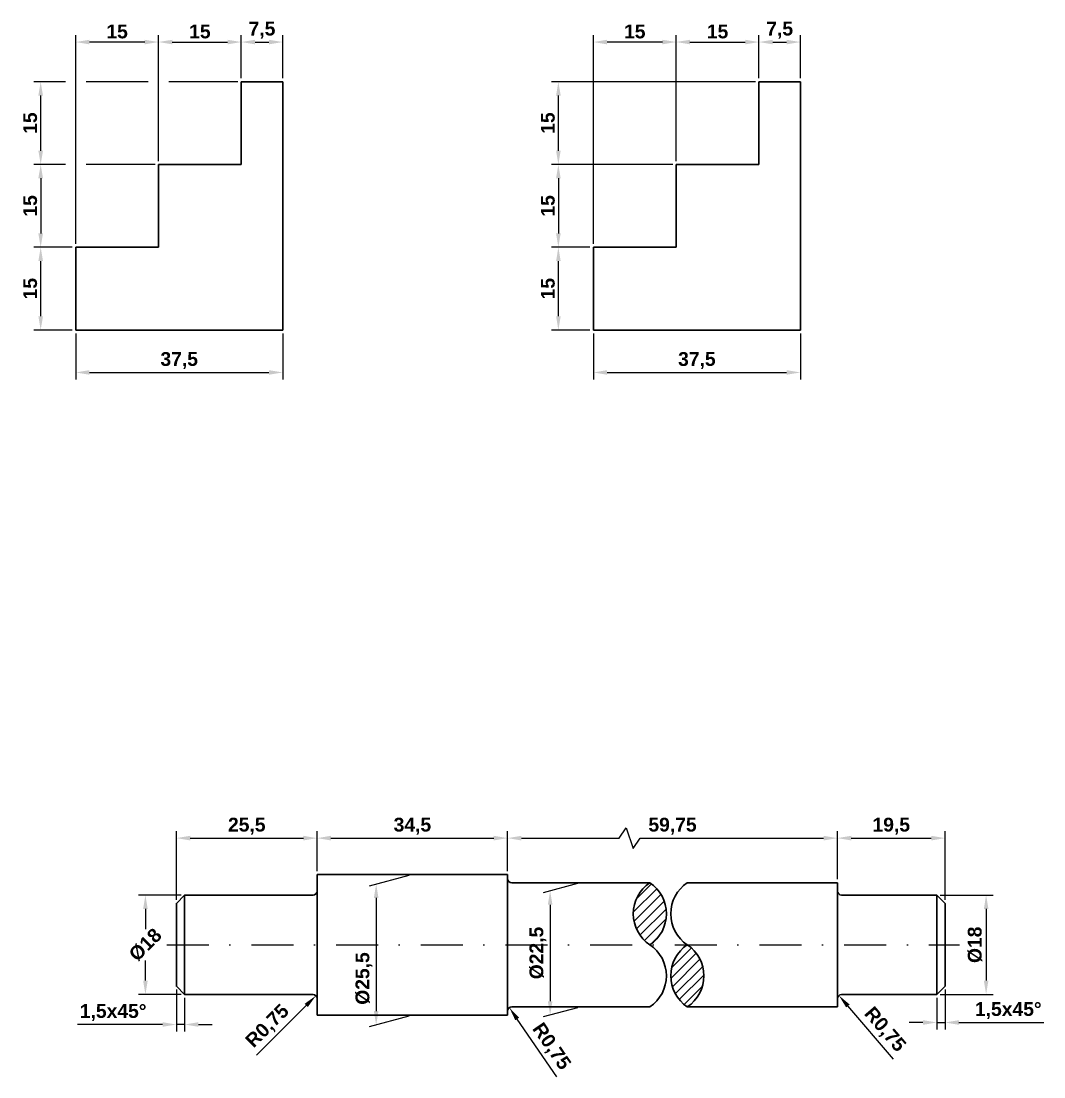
# Model space of a CAD drawing. Header units: millimetres. Extents: x 248 to 1011, y 803 to 1035.
# Drawn here: x 247.6 to 432.9, y 802.7 to 994 of the extents above; entities that cross this region are included whole.
import ezdxf

# ---------------------------------------------------------------- set-up
doc = ezdxf.new("R2010")
doc.units = ezdxf.units.MM
doc.header["$LTSCALE"] = 0.3
doc.header["$PDMODE"] = 34
doc.linetypes.add('DASHDOTX2', pattern=[50.8, 25.4, -12.7, 0, -12.7])
doc.layers.add('centro', color=84, linetype='DASHDOTX2')
doc.layers.add('Cotas', color=255, linetype='Continuous')
doc.layers.add('hachura', color=1, linetype='Continuous', lineweight=20)
doc.layers.add('Peça', color=7, linetype='Continuous', lineweight=30)
doc.styles.get("Standard").update_dxf_attribs({"font": ''})
doc.styles.get('Standard').set_extended_font_data('Arial', bold=True)
doc.dimstyles.new('Cotas', dxfattribs={"dimtxt": 2.5, "dimasz": 2.5, "dimexe": 1.25, "dimexo": 0.625, "dimtad": 1, "dimtxsty": 'Standard', "dimcen": 2.5, "dimclrt": 7, "dimadec": 0, "dimazin": 0, "dimtfac": 1, "dimtmove": 0, "dimatfit": 3, "dimfxl": 1, "dimarcsym": 0})

# ---------------------------------------------------------------- blocks, each defined once
blk = doc.blocks.new('*D109')
at = {"layer": 'Cotas', "color": 0, "lineweight": -2, "transparency": 16777216}
for p, q in [((257.51, 953.67), (257.51, 991.48)), ((272.51, 968.67), (272.51, 991.48)), ((270.01, 990.23), (260.01, 990.23))]:
    blk.add_line(p, q, dxfattribs=at)
at = {"layer": 'Cotas', "color": 0, "transparency": 16777216}
for points in [[(260.01, 990.64), (260.01, 989.81), (257.51, 990.23)], [(270.01, 990.64), (270.01, 989.81), (272.51, 990.23)]]:
    blk.add_solid(points, dxfattribs=at)
at = {"layer": 'Defpoints', "color": 0, "transparency": 16777216}
for p in [(257.51, 990.23), (272.51, 968.04), (257.51, 953.04)]:
    blk.add_point(p, dxfattribs=at)
at = {"layer": 'Cotas', "color": 7, "transparency": 16777216, "insert": (265.01, 992.13), "char_height": 2.5, "attachment_point": 5}
blk.add_mtext('15', dxfattribs=at)
blk = doc.blocks.new('*D110')
at = {"layer": 'Cotas', "color": 0, "lineweight": -2, "transparency": 16777216}
for p, q in [((272.51, 968.67), (272.51, 991.48)), ((287.51, 983.67), (287.51, 991.48)), ((275.01, 990.23), (285.01, 990.23))]:
    blk.add_line(p, q, dxfattribs=at)
at = {"layer": 'Cotas', "color": 0, "transparency": 16777216}
for points in [[(275.01, 990.64), (275.01, 989.81), (272.51, 990.23)], [(285.01, 990.64), (285.01, 989.81), (287.51, 990.23)]]:
    blk.add_solid(points, dxfattribs=at)
at = {"layer": 'Defpoints', "color": 0, "transparency": 16777216}
for p in [(287.51, 990.23), (287.51, 983.04), (272.51, 968.04)]:
    blk.add_point(p, dxfattribs=at)
at = {"layer": 'Cotas', "color": 7, "transparency": 16777216, "insert": (280.01, 992.13), "char_height": 2.5, "attachment_point": 5}
blk.add_mtext('15', dxfattribs=at)
blk = doc.blocks.new('*D111')
at = {"layer": 'Cotas', "color": 0, "lineweight": -2, "transparency": 16777216}
for p, q in [((287.51, 983.67), (287.51, 991.48)), ((295.01, 983.67), (295.01, 991.48)), ((290.01, 990.23), (292.51, 990.23))]:
    blk.add_line(p, q, dxfattribs=at)
at = {"layer": 'Cotas', "color": 0, "transparency": 16777216}
for points in [[(290.01, 990.64), (290.01, 989.81), (287.51, 990.23)], [(292.51, 990.64), (292.51, 989.81), (295.01, 990.23)]]:
    blk.add_solid(points, dxfattribs=at)
at = {"layer": 'Defpoints', "color": 0, "transparency": 16777216}
for p in [(295.01, 990.23), (287.51, 983.04), (295.01, 983.04)]:
    blk.add_point(p, dxfattribs=at)
at = {"layer": 'Cotas', "color": 7, "transparency": 16777216, "insert": (291.26, 992.38), "char_height": 2.5, "attachment_point": 5}
blk.add_mtext('7,5', dxfattribs=at)
blk = doc.blocks.new('*D112')
at = {"layer": 'Cotas', "color": 0, "lineweight": -2, "transparency": 16777216}
for p, q in [((257.51, 937.42), (257.51, 929.1)), ((295.01, 937.42), (295.01, 929.1)), ((260.01, 930.35), (292.51, 930.35))]:
    blk.add_line(p, q, dxfattribs=at)
at = {"layer": 'Cotas', "color": 0, "transparency": 16777216}
for points in [[(260.01, 930.77), (260.01, 929.94), (257.51, 930.35)], [(292.51, 930.77), (292.51, 929.94), (295.01, 930.35)]]:
    blk.add_solid(points, dxfattribs=at)
at = {"layer": 'Defpoints', "color": 0, "transparency": 16777216}
for p in [(257.51, 938.04), (295.01, 938.04), (295.01, 930.35)]:
    blk.add_point(p, dxfattribs=at)
at = {"layer": 'Cotas', "color": 7, "transparency": 16777216, "insert": (276.26, 932.51), "char_height": 2.5, "attachment_point": 5}
blk.add_mtext('37,5', dxfattribs=at)
blk = doc.blocks.new('*D113')
at = {"layer": 'Cotas', "color": 0, "lineweight": -2, "transparency": 16777216}
for p, q in [((256.89, 953.04), (249.92, 953.04)), ((251.17, 940.54), (251.17, 950.54)), ((256.89, 938.04), (249.92, 938.04))]:
    blk.add_line(p, q, dxfattribs=at)
at = {"layer": 'Cotas', "color": 0, "transparency": 16777216}
for points in [[(250.75, 950.54), (251.59, 950.54), (251.17, 953.04)], [(250.75, 940.54), (251.59, 940.54), (251.17, 938.04)]]:
    blk.add_solid(points, dxfattribs=at)
at = {"layer": 'Defpoints', "color": 0, "transparency": 16777216}
for p in [(251.17, 953.04), (257.51, 953.04), (257.51, 938.04)]:
    blk.add_point(p, dxfattribs=at)
at = {"layer": 'Cotas', "color": 7, "transparency": 16777216, "insert": (249.27, 945.54), "char_height": 2.5, "attachment_point": 5, "rotation": 90}
blk.add_mtext('15', dxfattribs=at)
blk = doc.blocks.new('*D114')
at = {"layer": 'Cotas', "color": 0, "lineweight": -2, "transparency": 16777216}
for p, q in [((255.64, 983.04), (249.92, 983.04)), ((270.64, 983.04), (259.39, 983.04)), ((286.89, 983.04), (274.39, 983.04)), ((251.17, 970.54), (251.17, 980.54)), ((255.64, 968.04), (249.92, 968.04)), ((271.89, 968.04), (259.39, 968.04))]:
    blk.add_line(p, q, dxfattribs=at)
at = {"layer": 'Cotas', "color": 0, "transparency": 16777216}
for points in [[(250.75, 980.54), (251.59, 980.54), (251.17, 983.04)], [(250.75, 970.54), (251.59, 970.54), (251.17, 968.04)]]:
    blk.add_solid(points, dxfattribs=at)
at = {"layer": 'Defpoints', "color": 0, "transparency": 16777216}
for p in [(251.17, 983.04), (287.51, 983.04), (272.51, 968.04)]:
    blk.add_point(p, dxfattribs=at)
at = {"layer": 'Cotas', "color": 7, "transparency": 16777216, "insert": (249.27, 975.54), "char_height": 2.5, "attachment_point": 5, "rotation": 90}
blk.add_mtext('15', dxfattribs=at)
blk = doc.blocks.new('*D115')
at = {"layer": 'Cotas', "color": 0, "lineweight": -2, "transparency": 16777216}
for p, q in [((351.28, 953.67), (351.28, 991.48)), ((366.28, 968.67), (366.28, 991.48)), ((363.78, 990.23), (353.78, 990.23))]:
    blk.add_line(p, q, dxfattribs=at)
at = {"layer": 'Cotas', "color": 0, "transparency": 16777216}
for points in [[(353.78, 990.64), (353.78, 989.81), (351.28, 990.23)], [(363.78, 990.64), (363.78, 989.81), (366.28, 990.23)]]:
    blk.add_solid(points, dxfattribs=at)
at = {"layer": 'Defpoints', "color": 0, "transparency": 16777216}
for p in [(351.28, 990.23), (366.28, 968.04), (351.28, 953.04)]:
    blk.add_point(p, dxfattribs=at)
at = {"layer": 'Cotas', "color": 7, "transparency": 16777216, "insert": (358.78, 992.13), "char_height": 2.5, "attachment_point": 5}
blk.add_mtext('15', dxfattribs=at)
blk = doc.blocks.new('*D116')
at = {"layer": 'Cotas', "color": 0, "lineweight": -2, "transparency": 16777216}
for p, q in [((366.28, 968.67), (366.28, 991.48)), ((381.28, 983.67), (381.28, 991.48)), ((368.78, 990.23), (378.78, 990.23))]:
    blk.add_line(p, q, dxfattribs=at)
at = {"layer": 'Cotas', "color": 0, "transparency": 16777216}
for points in [[(368.78, 990.64), (368.78, 989.81), (366.28, 990.23)], [(378.78, 990.64), (378.78, 989.81), (381.28, 990.23)]]:
    blk.add_solid(points, dxfattribs=at)
at = {"layer": 'Defpoints', "color": 0, "transparency": 16777216}
for p in [(381.28, 990.23), (381.28, 983.04), (366.28, 968.04)]:
    blk.add_point(p, dxfattribs=at)
at = {"layer": 'Cotas', "color": 7, "transparency": 16777216, "insert": (373.78, 992.13), "char_height": 2.5, "attachment_point": 5}
blk.add_mtext('15', dxfattribs=at)
blk = doc.blocks.new('*D117')
at = {"layer": 'Cotas', "color": 0, "lineweight": -2, "transparency": 16777216}
for p, q in [((381.28, 983.67), (381.28, 991.48)), ((388.78, 983.67), (388.78, 991.48)), ((383.78, 990.23), (386.28, 990.23))]:
    blk.add_line(p, q, dxfattribs=at)
at = {"layer": 'Cotas', "color": 0, "transparency": 16777216}
for points in [[(383.78, 990.64), (383.78, 989.81), (381.28, 990.23)], [(386.28, 990.64), (386.28, 989.81), (388.78, 990.23)]]:
    blk.add_solid(points, dxfattribs=at)
at = {"layer": 'Defpoints', "color": 0, "transparency": 16777216}
for p in [(388.78, 990.23), (381.28, 983.04), (388.78, 983.04)]:
    blk.add_point(p, dxfattribs=at)
at = {"layer": 'Cotas', "color": 7, "transparency": 16777216, "insert": (385.03, 992.38), "char_height": 2.5, "attachment_point": 5}
blk.add_mtext('7,5', dxfattribs=at)
blk = doc.blocks.new('*D118')
at = {"layer": 'Cotas', "color": 0, "lineweight": -2, "transparency": 16777216}
for p, q in [((351.28, 937.42), (351.28, 929.1)), ((388.78, 937.42), (388.78, 929.1)), ((353.78, 930.35), (386.28, 930.35))]:
    blk.add_line(p, q, dxfattribs=at)
at = {"layer": 'Cotas', "color": 0, "transparency": 16777216}
for points in [[(353.78, 930.77), (353.78, 929.94), (351.28, 930.35)], [(386.28, 930.77), (386.28, 929.94), (388.78, 930.35)]]:
    blk.add_solid(points, dxfattribs=at)
at = {"layer": 'Defpoints', "color": 0, "transparency": 16777216}
for p in [(351.28, 938.04), (388.78, 938.04), (388.78, 930.35)]:
    blk.add_point(p, dxfattribs=at)
at = {"layer": 'Cotas', "color": 7, "transparency": 16777216, "insert": (370.03, 932.51), "char_height": 2.5, "attachment_point": 5}
blk.add_mtext('37,5', dxfattribs=at)
blk = doc.blocks.new('*D119')
at = {"layer": 'Cotas', "color": 0, "lineweight": -2, "transparency": 16777216}
for p, q in [((350.66, 953.04), (343.69, 953.04)), ((344.94, 940.54), (344.94, 950.54)), ((350.66, 938.04), (343.69, 938.04))]:
    blk.add_line(p, q, dxfattribs=at)
at = {"layer": 'Cotas', "color": 0, "transparency": 16777216}
for points in [[(344.53, 950.54), (345.36, 950.54), (344.94, 953.04)], [(344.53, 940.54), (345.36, 940.54), (344.94, 938.04)]]:
    blk.add_solid(points, dxfattribs=at)
at = {"layer": 'Defpoints', "color": 0, "transparency": 16777216}
for p in [(344.94, 953.04), (351.28, 953.04), (351.28, 938.04)]:
    blk.add_point(p, dxfattribs=at)
at = {"layer": 'Cotas', "color": 7, "transparency": 16777216, "insert": (343.04, 945.54), "char_height": 2.5, "attachment_point": 5, "rotation": 90}
blk.add_mtext('15', dxfattribs=at)
blk = doc.blocks.new('*D120')
at = {"layer": 'Cotas', "color": 0, "lineweight": -2, "transparency": 16777216}
for p, q in [((380.66, 983.04), (343.69, 983.04)), ((344.94, 970.54), (344.94, 980.54)), ((365.66, 968.04), (343.69, 968.04))]:
    blk.add_line(p, q, dxfattribs=at)
at = {"layer": 'Cotas', "color": 0, "transparency": 16777216}
for points in [[(344.53, 980.54), (345.36, 980.54), (344.94, 983.04)], [(344.53, 970.54), (345.36, 970.54), (344.94, 968.04)]]:
    blk.add_solid(points, dxfattribs=at)
at = {"layer": 'Defpoints', "color": 0, "transparency": 16777216}
for p in [(344.94, 983.04), (381.28, 983.04), (366.28, 968.04)]:
    blk.add_point(p, dxfattribs=at)
at = {"layer": 'Cotas', "color": 7, "transparency": 16777216, "insert": (343.04, 975.54), "char_height": 2.5, "attachment_point": 5, "rotation": 90}
blk.add_mtext('15', dxfattribs=at)
blk = doc.blocks.new('*D121')
at = {"layer": 'Cotas', "color": 0, "lineweight": -2, "transparency": 16777216}
for p, q in [((255.64, 968.04), (249.92, 968.04)), ((271.89, 968.04), (259.39, 968.04)), ((251.17, 965.54), (251.17, 955.54)), ((256.89, 953.04), (249.92, 953.04))]:
    blk.add_line(p, q, dxfattribs=at)
at = {"layer": 'Cotas', "color": 0, "transparency": 16777216}
for points in [[(250.75, 965.54), (251.59, 965.54), (251.17, 968.04)], [(250.75, 955.54), (251.59, 955.54), (251.17, 953.04)]]:
    blk.add_solid(points, dxfattribs=at)
at = {"layer": 'Defpoints', "color": 0, "transparency": 16777216}
for p in [(272.51, 968.04), (251.17, 953.04), (257.51, 953.04)]:
    blk.add_point(p, dxfattribs=at)
at = {"layer": 'Cotas', "color": 7, "transparency": 16777216, "insert": (249.27, 960.54), "char_height": 2.5, "attachment_point": 5, "rotation": 90}
blk.add_mtext('15', dxfattribs=at)
blk = doc.blocks.new('*D122')
at = {"layer": 'Cotas', "color": 0, "lineweight": -2, "transparency": 16777216}
for p, q in [((365.66, 968.04), (343.69, 968.04)), ((344.94, 965.54), (344.94, 955.54)), ((350.66, 953.04), (343.69, 953.04))]:
    blk.add_line(p, q, dxfattribs=at)
at = {"layer": 'Cotas', "color": 0, "transparency": 16777216}
for points in [[(344.53, 965.54), (345.36, 965.54), (344.94, 968.04)], [(344.53, 955.54), (345.36, 955.54), (344.94, 953.04)]]:
    blk.add_solid(points, dxfattribs=at)
at = {"layer": 'Defpoints', "color": 0, "transparency": 16777216}
for p in [(366.28, 968.04), (344.94, 953.04), (351.28, 953.04)]:
    blk.add_point(p, dxfattribs=at)
at = {"layer": 'Cotas', "color": 7, "transparency": 16777216, "insert": (343.04, 960.54), "char_height": 2.5, "attachment_point": 5, "rotation": 90}
blk.add_mtext('15', dxfattribs=at)
blk = doc.blocks.new('*D137')
at = {"layer": 'Cotas', "color": 0, "lineweight": -2, "transparency": 16777216}
for p, q in [((275.75, 834.76), (275.75, 847.22)), ((278.25, 845.97), (298.75, 845.97)), ((301.25, 840.01), (301.25, 847.22))]:
    blk.add_line(p, q, dxfattribs=at)
at = {"layer": 'Cotas', "color": 0, "transparency": 16777216}
for points in [[(278.25, 846.39), (278.25, 845.55), (275.75, 845.97)], [(298.75, 846.39), (298.75, 845.55), (301.25, 845.97)]]:
    blk.add_solid(points, dxfattribs=at)
at = {"layer": 'Defpoints', "color": 0, "transparency": 16777216}
for p in [(301.25, 845.97), (301.25, 839.39), (275.75, 834.14)]:
    blk.add_point(p, dxfattribs=at)
at = {"layer": 'Cotas', "color": 7, "transparency": 16777216, "insert": (288.5, 848.13), "char_height": 2.5, "attachment_point": 5}
blk.add_mtext('25,5', dxfattribs=at)
blk = doc.blocks.new('*D138')
at = {"layer": 'Cotas', "color": 0, "lineweight": -2, "transparency": 16777216}
for p, q in [((301.25, 840.01), (301.25, 847.22)), ((303.75, 845.97), (333.25, 845.97)), ((335.75, 840.01), (335.75, 847.22))]:
    blk.add_line(p, q, dxfattribs=at)
at = {"layer": 'Cotas', "color": 0, "transparency": 16777216}
for points in [[(303.75, 846.39), (303.75, 845.55), (301.25, 845.97)], [(333.25, 846.39), (333.25, 845.55), (335.75, 845.97)]]:
    blk.add_solid(points, dxfattribs=at)
at = {"layer": 'Defpoints', "color": 0, "transparency": 16777216}
for p in [(335.75, 845.97), (301.25, 839.39), (335.75, 839.39)]:
    blk.add_point(p, dxfattribs=at)
at = {"layer": 'Cotas', "color": 7, "transparency": 16777216, "insert": (318.5, 848.13), "char_height": 2.5, "attachment_point": 5}
blk.add_mtext('34,5', dxfattribs=at)
blk = doc.blocks.new('*D139')
at = {"layer": 'Cotas', "color": 0, "lineweight": -2, "transparency": 16777216}
for p, q in [((355.98, 845.97), (357.23, 847.84)), ((357.23, 847.84), (358.48, 844.09)), ((335.75, 840.01), (335.75, 847.22)), ((338.25, 845.97), (355.98, 845.97)), ((358.48, 844.09), (359.73, 845.97)), ((359.73, 845.97), (392.99, 845.97)), ((395.49, 838.51), (395.49, 847.22))]:
    blk.add_line(p, q, dxfattribs=at)
at = {"layer": 'Cotas', "color": 0, "transparency": 16777216}
for points in [[(338.25, 846.39), (338.25, 845.55), (335.75, 845.97)], [(392.99, 846.39), (392.99, 845.55), (395.49, 845.97)]]:
    blk.add_solid(points, dxfattribs=at)
at = {"layer": 'Defpoints', "color": 0, "transparency": 16777216}
for p in [(395.49, 845.97), (335.75, 839.39), (395.49, 837.89)]:
    blk.add_point(p, dxfattribs=at)
at = {"layer": 'Cotas', "color": 7, "transparency": 16777216, "insert": (365.62, 848.13), "char_height": 2.5, "attachment_point": 5}
blk.add_mtext('59,75', dxfattribs=at)
blk = doc.blocks.new('*D140')
at = {"layer": 'Cotas', "color": 0, "lineweight": -2, "transparency": 16777216}
for p, q in [((395.49, 838.51), (395.49, 847.22)), ((397.99, 845.97), (412.49, 845.97)), ((414.99, 834.76), (414.99, 847.22))]:
    blk.add_line(p, q, dxfattribs=at)
at = {"layer": 'Cotas', "color": 0, "transparency": 16777216}
for points in [[(397.99, 846.39), (397.99, 845.55), (395.49, 845.97)], [(412.49, 846.39), (412.49, 845.55), (414.99, 845.97)]]:
    blk.add_solid(points, dxfattribs=at)
at = {"layer": 'Defpoints', "color": 0, "transparency": 16777216}
for p in [(414.99, 845.97), (395.49, 837.89), (414.99, 834.14)]:
    blk.add_point(p, dxfattribs=at)
at = {"layer": 'Cotas', "color": 7, "transparency": 16777216, "insert": (405.24, 848.13), "char_height": 2.5, "attachment_point": 5}
blk.add_mtext('19,5', dxfattribs=at)
blk = doc.blocks.new('*D141')
at = {"layer": 'Cotas', "color": 0, "lineweight": -2, "transparency": 16777216}
for p, q in [((276.62, 835.64), (268.89, 835.64)), ((270.14, 833.14), (270.14, 829.47)), ((270.14, 820.14), (270.14, 823.8)), ((276.62, 817.64), (268.89, 817.64))]:
    blk.add_line(p, q, dxfattribs=at)
at = {"layer": 'Cotas', "color": 0, "transparency": 16777216}
for points in [[(269.73, 833.14), (270.56, 833.14), (270.14, 835.64)], [(269.73, 820.14), (270.56, 820.14), (270.14, 817.64)]]:
    blk.add_solid(points, dxfattribs=at)
at = {"layer": 'Defpoints', "color": 0, "transparency": 16777216}
for p in [(277.25, 835.64), (270.14, 817.64), (277.25, 817.64)]:
    blk.add_point(p, dxfattribs=at)
at = {"layer": 'Cotas', "color": 7, "transparency": 16777216, "insert": (270.14, 826.64), "char_height": 2.5, "attachment_point": 5, "rotation": 45}
blk.add_mtext('%%C18', dxfattribs=at)
blk = doc.blocks.new('*D142')
at = {"layer": 'Cotas', "color": 0, "lineweight": -2, "transparency": 16777216}
for p, q in [((317.87, 839.22), (310.69, 837.29)), ((311.94, 835.13), (311.94, 814.63)), ((317.87, 813.72), (310.69, 811.79))]:
    blk.add_line(p, q, dxfattribs=at)
at = {"layer": 'Cotas', "color": 0, "transparency": 16777216}
for points in [[(311.52, 835.13), (312.36, 835.13), (311.94, 837.63)], [(311.52, 814.63), (312.36, 814.63), (311.94, 812.13)]]:
    blk.add_solid(points, dxfattribs=at)
at = {"layer": 'Defpoints', "color": 0, "transparency": 16777216}
for p in [(318.5, 839.39), (318.5, 813.89), (311.94, 812.13)]:
    blk.add_point(p, dxfattribs=at)
at = {"layer": 'Cotas', "color": 7, "transparency": 16777216, "insert": (309.73, 820.53), "char_height": 2.5, "attachment_point": 5, "rotation": 90}
blk.add_mtext('%%C25,5', dxfattribs=at)
blk = doc.blocks.new('*D143')
at = {"layer": 'Cotas', "color": 0, "lineweight": -2, "transparency": 16777216}
for p, q in [((348.38, 837.72), (342.2, 836.06)), ((343.45, 833.9), (343.45, 816.4)), ((348.38, 815.22), (342.2, 813.56))]:
    blk.add_line(p, q, dxfattribs=at)
at = {"layer": 'Cotas', "color": 0, "transparency": 16777216}
for points in [[(343.03, 833.9), (343.87, 833.9), (343.45, 836.4)], [(343.03, 816.4), (343.87, 816.4), (343.45, 813.9)]]:
    blk.add_solid(points, dxfattribs=at)
at = {"layer": 'Defpoints', "color": 0, "transparency": 16777216}
for p in [(349.01, 837.89), (349.01, 815.39), (343.45, 813.9)]:
    blk.add_point(p, dxfattribs=at)
at = {"layer": 'Cotas', "color": 7, "transparency": 16777216, "insert": (341.24, 825.15), "char_height": 2.5, "attachment_point": 5, "rotation": 90}
blk.add_mtext('%%C22,5', dxfattribs=at)
blk = doc.blocks.new('*D144')
at = {"layer": 'Cotas', "color": 0, "lineweight": -2, "transparency": 16777216}
for p, q in [((414.12, 835.64), (423.67, 835.64)), ((422.42, 833.14), (422.42, 820.14)), ((414.12, 817.64), (423.67, 817.64))]:
    blk.add_line(p, q, dxfattribs=at)
at = {"layer": 'Cotas', "color": 0, "transparency": 16777216}
for points in [[(422.01, 833.14), (422.84, 833.14), (422.42, 835.64)], [(422.01, 820.14), (422.84, 820.14), (422.42, 817.64)]]:
    blk.add_solid(points, dxfattribs=at)
at = {"layer": 'Defpoints', "color": 0, "transparency": 16777216}
for p in [(413.49, 835.64), (413.49, 817.64), (422.42, 817.64)]:
    blk.add_point(p, dxfattribs=at)
at = {"layer": 'Cotas', "color": 7, "transparency": 16777216, "insert": (420.42, 826.64), "char_height": 2.5, "attachment_point": 5, "rotation": 90}
blk.add_mtext('%%C18', dxfattribs=at)
blk = doc.blocks.new('*D145')
at = {"layer": 'Cotas', "color": 0, "lineweight": -2, "transparency": 16777216}
blk.add_line((290.27, 806.66), (299.26, 815.65), dxfattribs=at)
at = {"layer": 'Cotas', "color": 0, "transparency": 16777216}
blk.add_solid([(298.97, 815.94), (299.55, 815.35), (301.03, 817.42)], dxfattribs=at)
at = {"layer": 'Defpoints', "color": 0, "transparency": 16777216}
for p in [(301.03, 817.42), (300.5, 816.89)]:
    blk.add_point(p, dxfattribs=at)
at = {"layer": 'Cotas', "color": 7, "transparency": 16777216, "insert": (292.36, 811.8), "char_height": 2.5, "attachment_point": 5, "rotation": 45}
blk.add_mtext('R0,75', dxfattribs=at)
blk = doc.blocks.new('*D146')
at = {"layer": 'Cotas', "color": 0, "lineweight": -2, "transparency": 16777216}
blk.add_line((344.66, 802.7), (337.49, 813.19), dxfattribs=at)
at = {"layer": 'Cotas', "color": 0, "transparency": 16777216}
blk.add_solid([(337.83, 813.43), (337.14, 812.96), (336.07, 815.25)], dxfattribs=at)
at = {"layer": 'Defpoints', "color": 0, "transparency": 16777216}
for p in [(336.07, 815.25), (336.5, 814.64)]:
    blk.add_point(p, dxfattribs=at)
at = {"layer": 'Cotas', "color": 7, "transparency": 16777216, "insert": (343.56, 808.14), "char_height": 2.5, "attachment_point": 5, "rotation": 304.3858}
blk.add_mtext('R0,75', dxfattribs=at)
blk = doc.blocks.new('*D147')
at = {"layer": 'Cotas', "color": 0, "lineweight": -2, "transparency": 16777216}
blk.add_line((405.67, 805.92), (397.39, 815.56), dxfattribs=at)
at = {"layer": 'Cotas', "color": 0, "transparency": 16777216}
blk.add_solid([(397.7, 815.83), (397.07, 815.29), (395.76, 817.45)], dxfattribs=at)
at = {"layer": 'Defpoints', "color": 0, "transparency": 16777216}
for p in [(395.76, 817.45), (396.24, 816.89)]:
    blk.add_point(p, dxfattribs=at)
at = {"layer": 'Cotas', "color": 7, "transparency": 16777216, "insert": (403.98, 811.2), "char_height": 2.5, "attachment_point": 5, "rotation": 310.6862}
blk.add_mtext('R0,75', dxfattribs=at)
blk = doc.blocks.new('*D148')
at = {"layer": 'Cotas', "color": 0, "lineweight": -2, "transparency": 16777216}
for p, q in [((413.49, 817.01), (413.49, 811.31)), ((414.99, 818.51), (414.99, 811.31)), ((410.99, 812.56), (408.49, 812.56)), ((413.49, 812.56), (414.99, 812.56)), ((417.49, 812.56), (432.89, 812.56))]:
    blk.add_line(p, q, dxfattribs=at)
at = {"layer": 'Cotas', "color": 0, "transparency": 16777216}
for points in [[(410.99, 812.98), (410.99, 812.14), (413.49, 812.56)], [(417.49, 812.98), (417.49, 812.14), (414.99, 812.56)]]:
    blk.add_solid(points, dxfattribs=at)
at = {"layer": 'Defpoints', "color": 0, "transparency": 16777216}
for p in [(414.99, 819.14), (413.49, 817.64), (414.99, 812.56)]:
    blk.add_point(p, dxfattribs=at)
at = {"layer": 'Cotas', "color": 7, "transparency": 16777216, "insert": (426.44, 814.72), "char_height": 2.5, "attachment_point": 5}
blk.add_mtext('1,5x45%%D', dxfattribs=at)
blk = doc.blocks.new('*D149')
at = {"layer": 'Cotas', "color": 0, "lineweight": -2, "transparency": 16777216}
for p, q in [((275.75, 818.51), (275.75, 810.95)), ((277.25, 817.01), (277.25, 810.95)), ((273.25, 812.2), (257.86, 812.2)), ((277.25, 812.2), (275.75, 812.2)), ((279.75, 812.2), (282.25, 812.2))]:
    blk.add_line(p, q, dxfattribs=at)
at = {"layer": 'Cotas', "color": 0, "transparency": 16777216}
for points in [[(273.25, 812.61), (273.25, 811.78), (275.75, 812.2)], [(279.75, 812.61), (279.75, 811.78), (277.25, 812.2)]]:
    blk.add_solid(points, dxfattribs=at)
at = {"layer": 'Defpoints', "color": 0, "transparency": 16777216}
for p in [(275.75, 819.14), (277.25, 817.64), (277.25, 812.2)]:
    blk.add_point(p, dxfattribs=at)
at = {"layer": 'Cotas', "color": 7, "transparency": 16777216, "insert": (264.3, 814.36), "char_height": 2.5, "attachment_point": 5}
blk.add_mtext('1,5x45%%D', dxfattribs=at)

msp = doc.modelspace()

# ---------------------------------------------------------------- hatches: boundary and pattern name
at = {"layer": 'hachura'}
h = msp.add_hatch(dxfattribs=at)
h.set_pattern_fill('ANSI31', color=256, scale=0.4)
h.set_pattern_definition([(45, (1539.0618, 1233.6288), (-0.8980256, 0.8980256), [])])
h.paths.add_polyline_path([(361.513, 826.636, 0.5333333), (361.513, 837.886, 0.5333333)])
h = msp.add_hatch(dxfattribs=at)
h.set_pattern_fill('ANSI31', color=256, scale=0.4)
h.set_pattern_definition([(45, (1538.1211, 1233.6288), (-0.8980256, 0.8980256), [])])
h.paths.add_polyline_path([(368.302, 826.636, 0.5333333), (368.302, 815.386, 0.5333333)])

# ---------------------------------------------------------------- linework, layer by layer
at = {"layer": 'centro'}
msp.add_line((274.006, 826.636), (417.575, 826.636), dxfattribs=at)
at = {"layer": 'Peça'}
for p, q in [((287.51, 968.04), (287.51, 983.04)), ((287.51, 983.04), (295.01, 983.04)), ((295.01, 983.04), (295.01, 938.04)), ((381.283, 968.04), (381.283, 983.04)), ((381.283, 983.04), (388.783, 983.04)), ((388.783, 983.04), (388.783, 938.04)), ((272.51, 953.04), (272.51, 968.04)), ((272.51, 968.04), (287.51, 968.04)), ((366.283, 953.04), (366.283, 968.04)), ((366.283, 968.04), (381.283, 968.04)), ((257.51, 938.04), (257.51, 953.04)), ((257.51, 953.04), (272.51, 953.04)), ((351.283, 938.04), (351.283, 953.04)), ((351.283, 953.04), (366.283, 953.04)), ((257.51, 938.04), (295.01, 938.04)), ((351.283, 938.04), (388.783, 938.04)), ((335.748, 839.386), (301.248, 839.386)), ((336.498, 837.886), (361.513, 837.886)), ((368.302, 837.886), (395.495, 837.886)), ((277.248, 835.636), (277.248, 826.636)), ((413.495, 835.636), (413.495, 826.636)), ((277.248, 817.636), (277.248, 826.636)), ((413.495, 817.636), (413.495, 826.636)), ((336.498, 815.386), (361.513, 815.386)), ((368.302, 815.386), (395.495, 815.386)), ((335.748, 813.886), (301.248, 813.886))]:
    msp.add_line(p, q, dxfattribs=at)
for points in [[(301.248, 839.386), (301.248, 826.636)], [(335.748, 839.386), (335.748, 826.636)], [(395.495, 837.886), (395.495, 826.636)], [(300.498, 835.636), (277.248, 835.636), (275.748, 834.136), (275.748, 826.636)], [(396.245, 835.636), (413.495, 835.636), (414.995, 834.136), (414.995, 826.636)], [(300.498, 817.636), (277.248, 817.636), (275.748, 819.136), (275.748, 826.636)], [(301.248, 813.886), (301.248, 826.636)], [(335.748, 813.886), (335.748, 826.636)], [(395.495, 815.386), (395.495, 826.636)], [(396.245, 817.636), (413.495, 817.636), (414.995, 819.136), (414.995, 826.636)]]:
    msp.add_lwpolyline(points, dxfattribs=at)
for centre, radius, start, end in [((336.498, 838.636), 0.75, 180, 270), ((300.498, 836.386), 0.75, 270, 0), ((365.286, 832.261), 6.773, 123.85503, 236.14497), ((357.739, 832.261), 6.773, 303.85503, 56.14497), ((372.075, 832.261), 6.773, 123.85503, 236.14497), ((396.245, 836.386), 0.75, 180, 270), ((357.739, 821.011), 6.773, 303.85503, 56.14497), ((372.075, 821.011), 6.773, 123.85503, 236.14497), ((364.528, 821.011), 6.773, 303.85503, 56.14497), ((300.498, 816.886), 0.75, 0, 90), ((396.245, 816.886), 0.75, 90, 180), ((336.498, 814.636), 0.75, 90, 180)]:
    msp.add_arc(centre, radius, start, end, dxfattribs=at)

# ---------------------------------------------------------------- dimensions: what is measured, and where the dimension line sits
at = {"layer": 'Cotas'}
for base, p1, p2, picture, middle in [((257.51, 990.226), (272.51, 968.04), (257.51, 953.04), '*D109', (265.01, 992.127)), ((287.51, 990.226), (272.51, 968.04), (287.51, 983.04), '*D110', (280.01, 992.127)), ((295.01, 990.226), (287.51, 983.04), (295.01, 983.04), '*D111', (291.26, 992.379)), ((351.283, 990.226), (366.283, 968.04), (351.283, 953.04), '*D115', (358.783, 992.127)), ((381.283, 990.226), (366.283, 968.04), (381.283, 983.04), '*D116', (373.783, 992.127)), ((388.783, 990.226), (381.283, 983.04), (388.783, 983.04), '*D117', (385.033, 992.379)), ((295.01, 930.353), (257.51, 938.04), (295.01, 938.04), '*D112', (276.26, 932.512)), ((388.783, 930.353), (351.283, 938.04), (388.783, 938.04), '*D118', (370.033, 932.512)), ((301.248, 845.969), (275.748, 834.136), (301.248, 839.386), '*D137', (288.498, 848.128))]:
    dim = msp.add_linear_dim(base=base, p1=p1, p2=p2, dimstyle='Cotas', dxfattribs=at)
    dim.commit()
    dim.dimension.update_dxf_attribs({"geometry": picture, "text_midpoint": middle})
for base, p1, p2, picture, middle in [((251.17, 983.04), (272.51, 968.04), (287.51, 983.04), '*D114', (249.268, 975.54)), ((344.942, 983.04), (366.283, 968.04), (381.283, 983.04), '*D120', (343.041, 975.54)), ((251.17, 953.04), (272.51, 968.04), (257.51, 953.04), '*D121', (249.268, 960.54)), ((344.942, 953.04), (366.283, 968.04), (351.283, 953.04), '*D122', (343.041, 960.54)), ((251.17, 953.04), (257.51, 938.04), (257.51, 953.04), '*D113', (249.268, 945.54)), ((344.942, 953.04), (351.283, 938.04), (351.283, 953.04), '*D119', (343.041, 945.54))]:
    dim = msp.add_linear_dim(base=base, p1=p1, p2=p2, angle=90, dimstyle='Cotas', dxfattribs=at)
    dim.commit()
    dim.dimension.update_dxf_attribs({"geometry": picture, "text_midpoint": middle})
for base, p1, p2, picture, middle in [((335.748, 845.969), (301.248, 839.386), (335.748, 839.386), '*D138', (318.498, 848.128)), ((395.495, 845.969), (335.748, 839.386), (395.495, 837.886), '*D139', (365.621, 848.128)), ((414.995, 845.969), (395.495, 837.886), (414.995, 834.136), '*D140', (405.245, 848.128))]:
    dim = msp.add_linear_dim(base=base, p1=p1, p2=p2, dimstyle='Cotas', override={"dimtmove": 1}, dxfattribs=at)
    dim.commit()
    dim.dimension.update_dxf_attribs({"geometry": picture, "text_midpoint": middle})
dim = msp.add_linear_dim(base=(311.939, 812.128), p1=(318.498, 839.386), p2=(318.498, 813.886), angle=90, text='%%C<>', dimstyle='Cotas', override={"dimjust": 2}, dxfattribs=at)
dim.commit()
dim.dimension.update_dxf_attribs({"geometry": '*D142', "text_midpoint": (309.725, 820.529)})
for base, p1, p2, picture, middle in [((343.451, 813.898), (349.005, 837.886), (349.005, 815.386), '*D143', (341.238, 825.148)), ((422.422, 817.636), (413.495, 835.636), (413.495, 817.636), '*D144', (420.417, 826.636))]:
    dim = msp.add_linear_dim(base=base, p1=p1, p2=p2, angle=90, text='%%C<>', dimstyle='Cotas', dxfattribs=at)
    dim.commit()
    dim.dimension.update_dxf_attribs({"geometry": picture, "text_midpoint": middle})
dim = msp.add_linear_dim(base=(270.144, 817.636), p1=(277.248, 835.636), p2=(277.248, 817.636), angle=90, text='%%C<>', dimstyle='Cotas', dxfattribs=at)
dim.commit()
dim.dimension.update_dxf_attribs({"geometry": '*D141', "text_midpoint": (270.144, 826.636), "text_rotation": 45})
dim = msp.add_linear_dim(base=(277.248, 812.196), p1=(275.748, 819.136), p2=(277.248, 817.636), text='<>x45%%D', dimstyle='Cotas', dxfattribs=at)
dim.commit()
dim.dimension.update_dxf_attribs({"geometry": '*D149', "text_midpoint": (264.302, 812.196), "dimtype": 160})
dim = msp.add_linear_dim(base=(414.995, 812.559), p1=(413.495, 817.636), p2=(414.995, 819.136), text='<>x45%%D', dimstyle='Cotas', dxfattribs=at)
dim.commit()
dim.dimension.update_dxf_attribs({"geometry": '*D148', "text_midpoint": (426.44, 814.718)})
for center, mpoint, picture, middle in [((300.498, 816.886), (301.028, 817.416), '*D145', (293.883, 810.271)), ((396.245, 816.886), (395.756, 817.454), '*D147', (402.343, 809.793)), ((336.498, 814.636), (336.074, 815.255), '*D146', (341.78, 806.916))]:
    dim = msp.add_radius_dim(center=center, mpoint=mpoint, dimstyle='Cotas', dxfattribs=at)
    dim.commit()
    dim.dimension.update_dxf_attribs({"geometry": picture, "text_midpoint": middle, "dimtype": 164})

doc.saveas('drawing.dxf')
